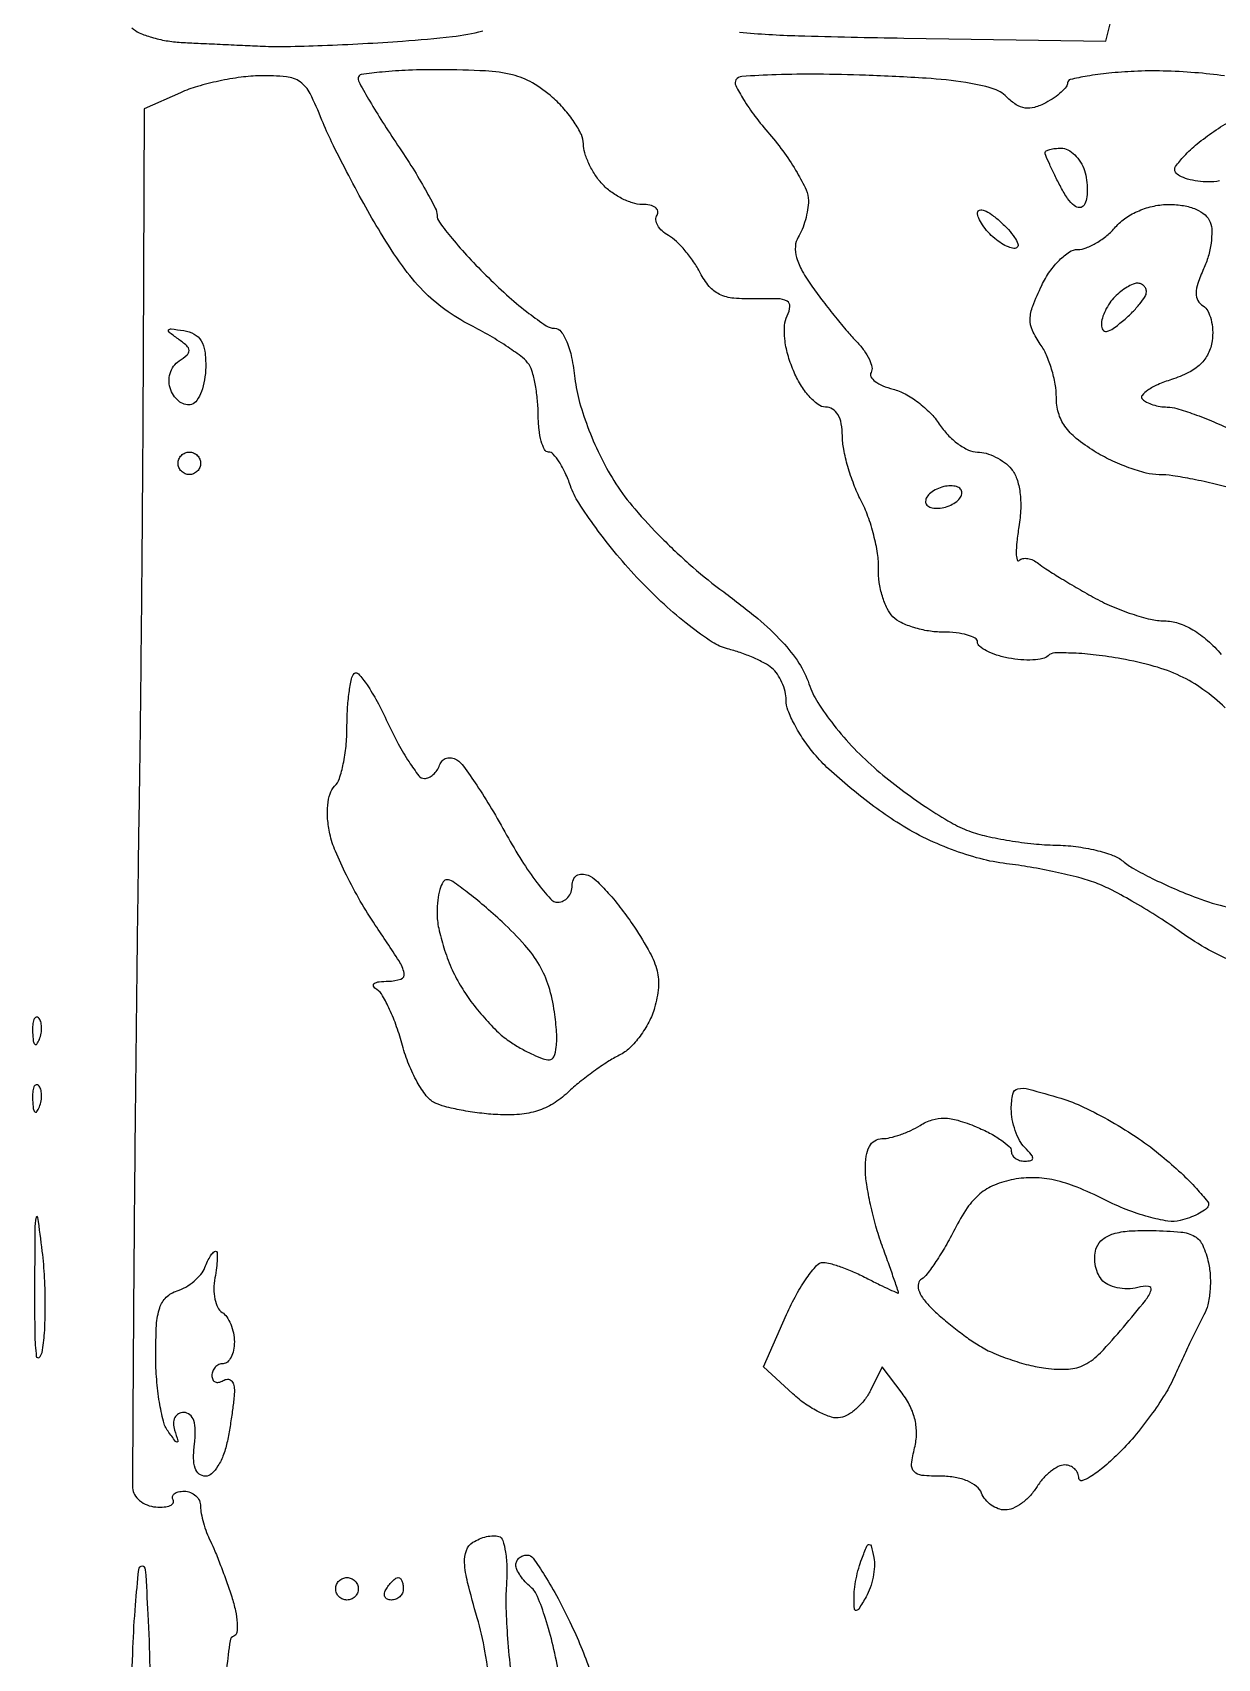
# Model space of a CAD drawing. Extents: x 0 to 102, y 0 to 135.
# Drawn here: x 0.01 to 8.91, y 61.83 to 74.05 of the extents above; entities that cross this region are included whole.
import ezdxf

# ---------------------------------------------------------------- set-up
doc = ezdxf.new("R2010")
doc.units = 0
doc.header["$MEASUREMENT"] = 0

msp = doc.modelspace()

# ---------------------------------------------------------------- linework, layer by layer
for points in [[(5.31856, 74.050641, 0.015812), (5.760406, 74.024122, 0.003138), (6.552378, 74.006657), (8.071057, 73.9827), (8.123559, 74.1942, -0.048282)], [(0.753536, 74.083624, 0.093765), (0.808566, 74.046104, 0.030884), (0.900967, 74.012408, 0.029512), (1.010414, 73.986905, 0.02946), (1.122167, 73.974447, 0.000901), (1.251135, 73.967952, 0.000446), (1.414896, 73.960148, 0.000442), (1.584775, 73.952354, 0.000647), (1.7343, 73.94582, 0.015194), (1.911437, 73.943697, 0.004471), (2.183091, 73.951126, 0.004485), (2.488645, 73.964963, 0.004808), (2.7869, 73.984029, 0.009217), (3.16109, 74.018509, 0.036259), (3.388685, 74.060585, 0.060576)], [(9.044156, 67.058618, -0.036073), (8.8427, 67.153174, -0.027128), (8.635913, 67.284319, 0.012742), (8.468979, 67.39705, 0.01091), (8.287749, 67.50733, 0.011048), (8.118633, 67.600321, 0.030617), (7.9947, 67.655582, 0.025847), (7.868428, 67.695548, 0.010548), (7.693219, 67.737267, 0.010404), (7.502691, 67.774276, 0.01308), (7.324781, 67.800235, -0.035261), (7.125872, 67.838329, -0.025445), (6.91072, 67.90739, -0.024776), (6.696498, 68.000756, -0.027497), (6.500147, 68.112018, -0.01705), (6.32823, 68.230801, -0.013267), (6.149442, 68.371067, -0.013471), (5.989649, 68.510854, -0.031419), (5.879916, 68.625771, -0.026849), (5.798887, 68.73329, -0.027355), (5.730392, 68.848224, -0.028416), (5.682293, 68.954239, -0.09254), (5.6682, 69.029732, 0.060135), (5.660378, 69.094533, 0.043941), (5.636997, 69.163226, 0.044602), (5.602655, 69.225342, 0.071091), (5.561977, 69.27024, 0.051123), (5.505543, 69.308071, 0.019468), (5.42014, 69.349271, 0.01904), (5.323169, 69.387158, 0.022127), (5.228295, 69.415486, -0.084595), (5.11321, 69.466149, -0.019611), (4.940784, 69.589949, -0.019695), (4.750985, 69.750236, -0.018148), (4.568944, 69.929236, -0.015683), (4.397102, 70.122744, -0.015718), (4.237864, 70.326499, -0.01574), (4.110376, 70.512664, -0.058454), (4.04835, 70.640349, 0.025037), (4.008806, 70.737799, 0.034966), (3.963284, 70.820055, 0.037635), (3.918392, 70.879035, 0.214441), (3.883324, 70.8948, -0.280787), (3.853777, 70.912813, -0.050217), (3.82904, 70.975567, -0.041397), (3.811736, 71.064393, -0.026241), (3.805705, 71.16975, 0.021912), (3.800211, 71.282862, 0.021736), (3.784838, 71.395366, 0.022205), (3.762783, 71.492315, 0.074515), (3.736487, 71.551703, 0.087653), (3.688344, 71.604381, 0.015551), (3.579483, 71.682822, 0.016403), (3.444471, 71.767559, 0.014127), (3.297385, 71.847803, -0.038964), (3.105214, 71.965378, -0.043347), (2.940876, 72.107661, -0.037555), (2.78594, 72.293302, -0.01979), (2.621062, 72.5445, -0.008492), (2.494346, 72.763635, -0.006915), (2.365927, 73.002398, -0.006995), (2.253762, 73.22561, -0.01808), (2.181015, 73.3905, 0.021248), (2.091662, 73.589604, 0.121486), (2.017062, 73.677081, 0.133405), (1.913766, 73.715685, 0.027643), (1.718179, 73.722952, 0.028802), (1.572734, 73.711918, 0.018657), (1.406393, 73.683258, 0.018764), (1.245462, 73.642944, 0.033448), (1.117275, 73.596174), (0.844301, 73.475344), (0.837226, 71.614022, -0.000777), (0.832831, 70.793364, -0.000537), (0.825414, 69.864567, -0.000542), (0.816358, 68.971769, -0.001111), (0.806949, 68.2722, 0.00069), (0.79703, 67.578216, 0.00035), (0.786362, 66.704721, 0.000347), (0.776608, 65.803185, 0.000519), (0.769447, 65.0151, 0.000219), (0.764194, 64.324861, 0.000328), (0.760266, 63.722175, 0.000131), (0.757371, 63.204976, 0.007343), (0.758274, 63.108453, 0.125703), (0.772508, 63.057835, 0.090076), (0.810721, 63.012823, 0.080601), (0.866838, 62.980215, 0.072715), (0.932428, 62.965523, 0.034836), (0.995271, 62.965175, 0.079678), (1.041348, 62.97563, 0.165454), (1.063295, 62.994497, 0.278469), (1.06305, 63.01802, -0.180241), (1.058113, 63.042767, -0.187793), (1.070696, 63.064195, -0.114771), (1.1015, 63.078696, -0.052914), (1.145821, 63.0834, -0.091362), (1.192846, 63.074735, -0.095806), (1.232816, 63.049928, -0.099527), (1.259563, 63.012927, -0.107285), (1.269, 62.969452, 0.047302), (1.274126, 62.915393, 0.021185), (1.29052, 62.845824, 0.020749), (1.314209, 62.773195, 0.026463), (1.34226, 62.708602, -0.017647), (1.376359, 62.633722, -0.006406), (1.41957, 62.525286, -0.006343), (1.463872, 62.405308, -0.00752), (1.502569, 62.290836, -0.024882), (1.530802, 62.185215, -0.039055), (1.543292, 62.092126, -0.04587), (1.540731, 62.021774, -0.282068), (1.51896, 61.994736, 0.279322), (1.49021, 61.9594, 0.007351), (1.464221, 61.750092, 0.013382)], [(8.9676, 68.972903, 0.034293), (8.800291, 69.111135, 0.045494), (8.63011, 69.211083, 0.041991), (8.434116, 69.284001, 0.02383), (8.187177, 69.340413, 0.013974), (7.996875, 69.368979, 0.019677), (7.825861, 69.382981, 0.016291), (7.686712, 69.384341, 0.188412), (7.637277, 69.363715, -0.141572), (7.596726, 69.34227, -0.036536), (7.522622, 69.332421, -0.034196), (7.432923, 69.333253, -0.029043), (7.33905, 69.34607, -0.029122), (7.249948, 69.369012, -0.041851), (7.174741, 69.400268, -0.048806), (7.121749, 69.434614, -0.2284), (7.1064, 69.466462, 0.276736), (7.089126, 69.495283, 0.052752), (7.030071, 69.519246, 0.04284), (6.946121, 69.535778, 0.02721), (6.846557, 69.5412, -0.039409), (6.738599, 69.549722, -0.035266), (6.629108, 69.575135, -0.037024), (6.533862, 69.61236, -0.084906), (6.471192, 69.656722, -0.084358), (6.427354, 69.718508, -0.03921), (6.391655, 69.810444, -0.037386), (6.368505, 69.915312, -0.042765), (6.362651, 70.017806, 0.046104), (6.355416, 70.131202, 0.0239), (6.326688, 70.270315, 0.023546), (6.283226, 70.411551, 0.032922), (6.230417, 70.532582, -0.027863), (6.17711, 70.651458, -0.021567), (6.132095, 70.786078, -0.022015), (6.100974, 70.915742, -0.047919), (6.0912, 71.017499, 0.045467), (6.082953, 71.108004, 0.087523), (6.057631, 71.176031, 0.119264), (6.017132, 71.217934, 0.142206), (5.964543, 71.2332, -0.162928), (5.907872, 71.25217, -0.050802), (5.841211, 71.313967, -0.044684), (5.776023, 71.402922, -0.036499), (5.722551, 71.50815, -0.031927), (5.680921, 71.628376, -0.039621), (5.658534, 71.744583, -0.044777), (5.656345, 71.845806, -0.101229), (5.676672, 71.919354, 0.093955), (5.696831, 71.988404, 0.304156), (5.675305, 72.02839, 0.116483), (5.604182, 72.046893, 0.013203), (5.436699, 72.046254, -0.029537), (5.274799, 72.050924, -0.088585), (5.168401, 72.079753, -0.108064), (5.090691, 72.139641, -0.057229), (5.023251, 72.241559, 0.032438), (4.973523, 72.325449, 0.026552), (4.910161, 72.408275, 0.027331), (4.843451, 72.478354, 0.061369), (4.784336, 72.521708, -0.058666), (4.736386, 72.556479, -0.080228), (4.703481, 72.598348, -0.101088), (4.690238, 72.640491, -0.16563), (4.698513, 72.6766, 0.198755), (4.703396, 72.706627, 0.182724), (4.685853, 72.732676, 0.10593), (4.644775, 72.750315, 0.048666), (4.586505, 72.756, -0.077241), (4.514653, 72.767166, -0.041599), (4.431613, 72.801446, -0.040189), (4.350872, 72.851505, -0.050019), (4.285412, 72.910711, -0.040859), (4.231825, 72.980635, -0.033954), (4.186529, 73.062701, -0.035239), (4.155346, 73.14406, -0.074025), (4.1454, 73.210869, 0.111237), (4.129661, 73.280741, 0.035826), (4.077059, 73.373742, 0.033702), (4.001783, 73.471996, 0.031993), (3.91275, 73.561084, 0.048856), (3.762771, 73.669089, 0.071626), (3.612228, 73.729823, 0.04786), (3.409802, 73.759344, 0.011202), (3.06675, 73.768527, 0.009879), (2.831584, 73.764905, 0.01636), (2.633572, 73.751445, 0.010265), (2.475606, 73.732218, 0.373309), (2.4534, 73.706621, 0.12792), (2.464282, 73.664782, 0.005509), (2.540379, 73.531855, 0.009101), (2.636055, 73.375506, 0.006331), (2.7495, 73.202358, -0.008636), (2.862917, 73.027499, -0.011782), (2.958621, 72.865858, -0.008717), (3.032368, 72.728778, -0.119601), (3.0456, 72.674253, 0.162164), (3.062894, 72.622333, 0.011384), (3.158892, 72.500117, 0.015176), (3.283533, 72.357703, 0.010809), (3.431276, 72.205616, 0.013327), (3.587084, 72.059994, 0.017884), (3.736243, 71.937088, 0.015134), (3.864866, 71.844646, 0.149322), (3.927873, 71.8254, -0.235331), (3.976832, 71.801006, -0.065169), (4.020467, 71.724109, -0.046159), (4.056478, 71.605059, -0.022314), (4.08137, 71.447673, 0.041054), (4.116639, 71.268448, 0.023692), (4.186617, 71.059899, 0.02294), (4.280592, 70.847746, 0.026921), (4.389247, 70.656511, 0.035619), (4.530756, 70.467133, 0.017607), (4.735109, 70.246957, 0.017177), (4.96792, 70.028723, 0.021364), (5.199334, 69.843107, -0.01537), (5.45519, 69.642878, -0.032042), (5.638795, 69.468779, -0.041302), (5.764454, 69.308642, -0.066099), (5.840063, 69.152432, 0.061624), (5.906027, 69.012991, 0.02565), (6.026582, 68.842778, 0.02421), (6.180225, 68.66616, 0.023849), (6.350961, 68.504289, 0.016657), (6.530079, 68.360108, 0.01489), (6.725096, 68.22245, 0.015115), (6.90771, 68.109315, 0.044158), (7.041908, 68.046764, 0.031103), (7.174281, 68.007878, 0.015276), (7.346701, 67.974184, 0.015093), (7.52856, 67.949991, 0.021219), (7.691939, 67.940236, -0.027153), (7.84493, 67.929279, -0.027414), (7.995337, 67.901815, -0.028492), (8.12307, 67.863365, -0.09097), (8.199539, 67.818478, 0.051271), (8.277707, 67.763869, 0.012283), (8.418123, 67.690272, 0.012492), (8.584363, 67.613382, 0.012078), (8.7561, 67.543973, 0.030527), (8.986991, 67.47283, 0.024703)], [(8.963185, 73.722192, 0.014168), (8.739946, 73.746502, 0.013961), (8.501798, 73.758948, 0.018456), (8.284604, 73.756209, 0.01152), (8.092378, 73.742237, 0.018837), (7.930487, 73.720534, 0.013346), (7.803496, 73.695105, 0.349938), (7.7832, 73.669656, -0.171982), (7.772764, 73.640212, -0.037416), (7.735223, 73.600402, -0.034864), (7.682403, 73.558535, -0.027292), (7.619875, 73.520544, -0.051229), (7.534612, 73.485593, -0.108395), (7.46373, 73.480572, -0.108743), (7.397402, 73.50568, -0.05177), (7.326185, 73.563501, 0.125614), (7.217382, 73.628054, 0.033281), (7.018618, 73.672297, 0.022553), (6.720469, 73.704438, 0.006764), (6.2642, 73.726703, 0.006816), (5.904147, 73.734482, 0.010651), (5.594163, 73.730348, 0.005066), (5.334763, 73.718729, 0.245333), (5.291456, 73.693001, 0.26223), (5.289708, 73.650049, 0.020044), (5.348638, 73.545271, 0.023431), (5.434367, 73.419763, 0.015457), (5.543866, 73.283532, -0.020696), (5.656136, 73.140816, -0.023778), (5.750794, 72.995586, -0.023817), (5.81844, 72.866426, -0.111242), (5.836105, 72.784852, -0.039644), (5.830103, 72.716489, -0.026452), (5.812965, 72.639743, -0.026661), (5.788252, 72.566617, -0.046315), (5.759152, 72.509581, 0.130651), (5.737571, 72.440915, 0.080883), (5.74748, 72.35642, 0.058402), (5.789774, 72.254922, 0.027394), (5.866197, 72.134704, 0.008474), (5.947202, 72.025448, 0.006418), (6.039627, 71.908251, 0.006493), (6.129258, 71.800443, 0.014982), (6.200036, 71.722388, -0.035631), (6.254602, 71.656978, -0.047552), (6.293615, 71.590241, -0.0563), (6.313114, 71.531693, -0.192989), (6.30637, 71.492939, 0.274084), (6.305782, 71.461203, 0.101724), (6.336372, 71.426272, 0.064754), (6.394203, 71.3932, 0.036078), (6.471414, 71.367781, -0.063734), (6.561801, 71.332391, -0.036762), (6.660067, 71.268851, -0.036127), (6.750848, 71.189278, -0.049749), (6.81896, 71.104957, 0.045093), (6.882679, 71.024556, 0.044567), (6.960012, 70.956534, 0.048248), (7.038747, 70.909771, 0.110323), (7.105771, 70.8948, -0.071544), (7.170614, 70.885474, -0.044601), (7.242193, 70.857313, -0.04389), (7.309277, 70.816026, -0.059733), (7.360794, 70.767184, -0.092554), (7.401619, 70.69388, -0.048653), (7.425104, 70.591894, -0.041952), (7.43065, 70.469397, -0.030576), (7.417071, 70.333702, 0.013029), (7.401616, 70.219761, 0.029576), (7.397305, 70.132973, 0.059592), (7.403602, 70.084261, 0.582095), (7.419484, 70.079884, -0.150689), (7.446358, 70.09409, -0.086144), (7.483381, 70.094655, -0.072289), (7.524713, 70.081829, -0.058993), (7.563916, 70.057081, 0.027413), (7.618654, 70.017495, 0.005178), (7.72311, 69.951867, 0.005519), (7.846905, 69.877735, 0.005036), (7.976123, 69.804015, 0.024896), (8.114304, 69.735796, 0.021708), (8.264975, 69.678151, 0.022285), (8.405922, 69.638012, 0.058283), (8.510335, 69.6258, -0.080677), (8.614272, 69.60892, -0.053374), (8.724504, 69.558544, -0.047327), (8.834645, 69.478257, -0.036722), (8.938282, 69.372, 0.03482)], [(8.923893, 72.933033, -0.047424), (8.841489, 72.9252, -0.033769), (8.76069, 72.930663, -0.038839), (8.685156, 72.946973, -0.04248), (8.624722, 72.970776, -0.140183), (8.593376, 72.999322, -0.302683), (8.594822, 73.04153, -0.033613), (8.659322, 73.119792, -0.031966), (8.757265, 73.211107, -0.02012), (8.882203, 73.305348, -0.025931), (9.019849, 73.390529, -0.03195)], [(9.0522, 70.61018, 0.012525), (8.891665, 70.653731, 0.011418), (8.724136, 70.690671, 0.011511), (8.572924, 70.71681, 0.035917), (8.469986, 70.724684, -0.061759), (8.372831, 70.737179, -0.024437), (8.243966, 70.77706, -0.023737), (8.107417, 70.834224, -0.027418), (7.983536, 70.9017, -0.031665), (7.848797, 70.997258, -0.069247), (7.762503, 71.089457, -0.084358), (7.714908, 71.189066, -0.069468), (7.6986, 71.305876, 0.043778), (7.689839, 71.405749, 0.029311), (7.663274, 71.51739, 0.029537), (7.624437, 71.623366, 0.050214), (7.57834, 71.705648, -0.046084), (7.519227, 71.809151, -0.113159), (7.501801, 71.894483, -0.086917), (7.521399, 71.992516, -0.020081), (7.588907, 72.147472, -0.038863), (7.649291, 72.250838, -0.045027), (7.722379, 72.33825, -0.050586), (7.796704, 72.398764, -0.146599), (7.859565, 72.4176, 0.092968), (7.923508, 72.429593, 0.041377), (8.000878, 72.467302, 0.03907), (8.078506, 72.522059, 0.042596), (8.14427, 72.5868, -0.066964), (8.220579, 72.654949, -0.049288), (8.320348, 72.709032, -0.047682), (8.432692, 72.744148, -0.051963), (8.546427, 72.756, -0.041627), (8.65487, 72.746956, -0.059878), (8.747203, 72.719801, -0.07264), (8.815944, 72.677592, -0.127864), (8.854477, 72.623705, -0.089986), (8.866993, 72.557527, -0.036662), (8.860941, 72.465768, -0.034772), (8.839733, 72.365615, -0.037353), (8.805193, 72.271823, 0.023677), (8.761638, 72.162834, 0.080048), (8.748476, 72.087554, 0.132354), (8.762261, 72.033535, 0.126719), (8.801473, 71.992701, -0.133887), (8.836351, 71.955339, -0.057864), (8.861119, 71.891336, -0.05149), (8.873035, 71.812892, -0.047116), (8.869252, 71.731233, -0.07903), (8.839505, 71.63445, -0.088509), (8.781921, 71.555882, -0.074075), (8.691628, 71.492253, -0.038361), (8.563651, 71.439749, 0.024018), (8.4615, 71.401223, 0.046716), (8.385169, 71.35932, 0.075601), (8.343474, 71.320763, 0.381823), (8.345101, 71.291699, 0.083432), (8.376633, 71.26924, 0.037288), (8.42413, 71.250384, 0.035572), (8.478542, 71.237515, 0.040304), (8.53199, 71.2332, -0.073546), (8.603879, 71.222568, -0.013149), (8.733016, 71.17978, -0.013953), (8.882805, 71.120965, -0.012196), (9.036044, 71.051344, 0.031682)], [(3.453222, 61.558269, 0.01375), (3.40559, 61.88101, 0.027227), (3.34699, 62.133024, -0.008967), (3.275024, 62.398231, -0.047506), (3.252248, 62.546816, -0.10149), (3.265702, 62.638863, -0.166207), (3.314565, 62.699683, -0.044608), (3.363413, 62.72483, -0.040098), (3.417707, 62.741989, -0.042364), (3.469172, 62.749309, -0.091068), (3.508783, 62.74433, -0.245811), (3.539314, 62.713595, -0.036143), (3.559775, 62.625312, -0.033895), (3.570014, 62.508897, -0.023014), (3.566546, 62.375839, 0.026124), (3.563198, 62.207115, 0.010356), (3.575508, 61.975535, 0.010216), (3.599138, 61.725556, 0.012623)], [(3.963583, 61.69559, 0.015143), (3.917219, 61.921523, 0.019084), (3.860102, 62.127217, 0.017473), (3.80062, 62.293279, 0.125445), (3.750965, 62.361599, -0.035227), (3.707661, 62.403018, -0.036234), (3.671042, 62.449737, -0.038767), (3.645582, 62.494739, -0.109777), (3.6378, 62.529759, -0.113339), (3.644303, 62.558079, -0.100263), (3.662683, 62.582192, -0.094035), (3.690162, 62.598371, -0.086368), (3.722507, 62.604, -0.242888), (3.766728, 62.581171, -0.013615), (3.85553, 62.44868, -0.018459), (3.954773, 62.277865, -0.012254), (4.056401, 62.07525, -0.028465), (4.205197, 61.706458, -0.051755)], [(0.889215, 61.761173, 0.008582), (0.875559, 62.158155, 0.002932), (0.856265, 62.493831, 0.395799), (0.829025, 62.5194, 0.385513), (0.801481, 62.494456, 0.004429), (0.77735, 62.227398, 0.010587), (0.758046, 61.906499, 0.006377), (0.748073, 61.52535, 0.002379)]]:
    msp.add_lwpolyline(points, format="xyb")
for points in [[(7.735199, 73.179, -0.122487), (7.785525, 73.166484, -0.070054), (7.8365, 73.12952, -0.063169), (7.88038, 73.074962, -0.061037), (7.90986, 73.010557, -0.041389), (7.926131, 72.939334, -0.038548), (7.930977, 72.86467, -0.040897), (7.924649, 72.797544, -0.094739), (7.906674, 72.750457, -0.262257), (7.874588, 72.73275, -0.164516), (7.833026, 72.74721, -0.078127), (7.783644, 72.799801, -0.029864), (7.732013, 72.88627, -0.005448), (7.686802, 72.975788, -0.007711), (7.648666, 73.056506, -0.004766), (7.61844, 73.124849, -0.102073), (7.614, 73.14637, -0.285974), (7.621852, 73.158976, -0.04845), (7.649602, 73.169415, -0.040334), (7.688755, 73.176635, -0.025441)], [(7.276119, 72.628631, -0.023774), (7.338219, 72.566815, -0.038623), (7.384005, 72.508178, -0.046095), (7.410028, 72.459811, -0.305748), (7.405063, 72.434263, -0.234441), (7.380469, 72.425981, -0.059164), (7.338389, 72.436902, -0.047778), (7.287705, 72.462494, -0.032422), (7.235344, 72.500503, -0.036315), (7.186003, 72.547902, -0.0368), (7.144277, 72.601742, -0.03937), (7.115316, 72.65388, -0.107497), (7.1064, 72.694871, -0.349393), (7.121608, 72.713977, -0.150719), (7.156255, 72.711446, -0.064121), (7.210884, 72.681589, -0.026836)], [(8.30772, 72.1638, 0.102712), (8.274811, 72.156968, 0.032763), (8.230099, 72.133978, 0.031128), (8.182361, 72.101132, 0.030136), (8.13852, 72.06228, 0.046774), (8.099666, 72.015387, 0.037364), (8.066821, 71.958518, 0.038614), (8.044294, 71.900757, 0.073802), (8.037, 71.851608, 0.150219), (8.048765, 71.813332, 0.304534), (8.076707, 71.802069, 0.106066), (8.126525, 71.824281, 0.019339), (8.2062, 71.88733, 0.020708), (8.270981, 71.94762, 0.025811), (8.325697, 72.008975, 0.02556), (8.365297, 72.063797, 0.144605), (8.3754, 72.098002, 0.101957), (8.370226, 72.12311, 0.098585), (8.355519, 72.144472, 0.097231), (8.333552, 72.158784, 0.096194)], [(1.1421, 71.807489, -0.083943), (1.221426, 71.780692, -0.134378), (1.272895, 71.731732, -0.103282), (1.30048, 71.653097, -0.036862), (1.307394, 71.533739, -0.038379), (1.298397, 71.436808, -0.047764), (1.274732, 71.349509, -0.055298), (1.241075, 71.283361, -0.168544), (1.201688, 71.253063, -0.138259), (1.15866, 71.25104, -0.09495), (1.113733, 71.270949, -0.081677), (1.073738, 71.309688, -0.068089), (1.045217, 71.361603, -0.08013), (1.032303, 71.423252, -0.082425), (1.039641, 71.485202, -0.085237), (1.066159, 71.539757, -0.094283), (1.108622, 71.580138, 0.036814), (1.167717, 71.624677, 0.230111), (1.182014, 71.658587, 0.200934), (1.164957, 71.693903, 0.027975), (1.0998, 71.745348, -0.010478), (1.031774, 71.795297, -0.397715), (1.029011, 71.812484, -0.282345), (1.048007, 71.821031, -0.007671)], [(1.1844, 70.8948, -0.099038), (1.216687, 70.888341, -0.097945), (1.244149, 70.869949, -0.097945), (1.262541, 70.842487, -0.099038), (1.269, 70.8102, -0.099038), (1.262541, 70.777913, -0.097945), (1.244149, 70.750451, -0.097945), (1.216687, 70.732059, -0.099038), (1.1844, 70.7256, -0.099038), (1.152113, 70.732059, -0.097945), (1.124651, 70.750451, -0.097945), (1.106259, 70.777913, -0.099038), (1.0998, 70.8102, -0.099038), (1.106259, 70.842487, -0.097945), (1.124651, 70.869949, -0.097945), (1.152113, 70.888341, -0.099038)], [(6.904886, 70.641, 0.059645), (6.852466, 70.634725, 0.050746), (6.799904, 70.616149, 0.053126), (6.755011, 70.588794, 0.091204), (6.7257, 70.5564, 0.131946), (6.716067, 70.52426, 0.190139), (6.72605, 70.496651, 0.14379), (6.755595, 70.478029, 0.069308), (6.800314, 70.4718, 0.059645), (6.852734, 70.478075, 0.050746), (6.905296, 70.496651, 0.053126), (6.950189, 70.524006, 0.091204), (6.9795, 70.5564, 0.131946), (6.989133, 70.58854, 0.190139), (6.97915, 70.616149, 0.14379), (6.949605, 70.634771, 0.069308)], [(2.67342, 68.862712, 0.014872), (2.754122, 68.70129, 0.021919), (2.835201, 68.56516, 0.018324), (2.908583, 68.461858, 0.233221), (2.950058, 68.4414, 0.109228), (2.983673, 68.448832, 0.070125), (3.017327, 68.470651, 0.065305), (3.045916, 68.502911, 0.068348), (3.064693, 68.540979, -0.111099), (3.084813, 68.574314, -0.127189), (3.116406, 68.593834, -0.120635), (3.154864, 68.596156, -0.093717), (3.194126, 68.581077, -0.099073), (3.245416, 68.533193, -0.009322), (3.343713, 68.390608, -0.011656), (3.454775, 68.214098, -0.008914), (3.568211, 68.016199, 0.015223), (3.682462, 67.822581, 0.021935), (3.795979, 67.659261, 0.018689), (3.897471, 67.53595, 0.214393), (3.953428, 67.5108, 0.114963), (3.994385, 67.520343, 0.100404), (4.029259, 67.547297, 0.093538), (4.052665, 67.587599, 0.085108), (4.0608, 67.635045, -0.095066), (4.069605, 67.680937, -0.154537), (4.094524, 67.711391, -0.149819), (4.133079, 67.722517, -0.087707), (4.18066, 67.713295, -0.100829), (4.240735, 67.67501, -0.01862), (4.332122, 67.579854, -0.019308), (4.432093, 67.458564, -0.016534), (4.527961, 67.323614, -0.019308), (4.644744, 67.131412, -0.065403), (4.698637, 66.995203, -0.084273), (4.70849, 66.869125, -0.047321), (4.680192, 66.717687, -0.050209), (4.637355, 66.610321, -0.039962), (4.571069, 66.504557, -0.041291), (4.492834, 66.415763, -0.076023), (4.41432, 66.360391, 0.027309), (4.327257, 66.310877, 0.013447), (4.221997, 66.239082, 0.0133), (4.116422, 66.158476, 0.018879), (4.027344, 66.080908, -0.049475), (3.917287, 65.996315, -0.062365), (3.800698, 65.942579, -0.057018), (3.666242, 65.916247, -0.033255), (3.501765, 65.914108, -0.017144), (3.365056, 65.926137, -0.0161), (3.226576, 65.947669, -0.016309), (3.105097, 65.974714, -0.05205), (3.027323, 66.003606, -0.116096), (2.964936, 66.055186, -0.034317), (2.896525, 66.15956, -0.032421), (2.833443, 66.291239, -0.029866), (2.785918, 66.433589, 0.019187), (2.741961, 66.575248, 0.022928), (2.689464, 66.704763, 0.022497), (2.636125, 66.808244, 0.120578), (2.592695, 66.853855, -0.119426), (2.56891, 66.87872, -0.384871), (2.573271, 66.899246, -0.130344), (2.609583, 66.913224, -0.025307), (2.680329, 66.917305, 0.082006), (2.7746, 66.933551, 0.383798), (2.798966, 66.977777, 0.086522), (2.760016, 67.0694, 0.004438), (2.581786, 67.339392, -0.017164), (2.46912, 67.519892, -0.015404), (2.364739, 67.714235, -0.015645), (2.281917, 67.894448, -0.045857), (2.240548, 68.024554, -0.033447), (2.223492, 68.137918, -0.045107), (2.224289, 68.241591, -0.05274), (2.241783, 68.326483, -0.119766), (2.275642, 68.382082, 0.116727), (2.311664, 68.440442, 0.02832), (2.341435, 68.550593, 0.027515), (2.361949, 68.684222, 0.024332), (2.3688, 68.82492, -0.014486), (2.372797, 68.962833, -0.019136), (2.384872, 69.087953, -0.016805), (2.402106, 69.18952, -0.146972), (2.423512, 69.229312, -0.437361), (2.455377, 69.228062, -0.027179), (2.51949, 69.144191, -0.026384), (2.594632, 69.020407, -0.01474)], [(3.11932, 67.68, 0.272564), (3.090913, 67.663272, 0.054683), (3.067255, 67.606867, 0.043979), (3.050951, 67.526428, 0.028026), (3.0456, 67.431036, 0.052466), (3.057842, 67.314692, 0.024894), (3.096555, 67.168842, 0.024352), (3.152647, 67.018878, 0.031617), (3.219064, 66.888072, 0.026889), (3.300435, 66.7657, 0.020677), (3.401574, 66.64112, 0.021085), (3.506151, 66.532283, 0.045822), (3.596788, 66.460236, 0.018026), (3.681486, 66.409005, 0.019817), (3.767065, 66.365714, 0.019663), (3.842625, 66.334711, 0.087736), (3.889623, 66.3264, 0.306941), (3.923699, 66.349494, 0.068631), (3.941471, 66.421339, 0.04349), (3.943556, 66.533841, 0.017801), (3.92768, 66.68595, 0.039717), (3.885078, 66.877369, 0.056873), (3.815512, 67.036555, 0.0504), (3.705019, 67.18927, 0.023994), (3.5351, 67.36275, 0.009987), (3.398698, 67.484281, 0.014015), (3.271864, 67.586808, 0.010242), (3.163411, 67.666099, 0.153903)], [(0.051113, 66.641887, 0.296942), (0.032597, 66.645797, 0.208169), (0.016976, 66.630354, 0.077125), (0.007609, 66.589747, 0.028489), (0.006679, 66.53085, 0.018894), (0.011674, 66.467711, 0.168741), (0.02363, 66.443028, 0.470617), (0.039048, 66.444487, 0.054073), (0.057791, 66.479737, 0.051402), (0.070992, 66.526003, 0.05415), (0.074158, 66.573172, 0.060344), (0.067461, 66.614229, 0.126455)], [(0.051113, 66.134287, 0.296942), (0.032597, 66.138197, 0.208169), (0.016976, 66.122754, 0.077125), (0.007609, 66.082147, 0.028489), (0.006679, 66.02325, 0.018894), (0.011674, 65.960111, 0.168741), (0.02363, 65.935428, 0.470617), (0.039048, 65.936887, 0.054073), (0.057791, 65.972138, 0.051402), (0.070992, 66.018403, 0.05415), (0.074158, 66.065572, 0.060344), (0.067461, 66.106629, 0.126455)], [(7.733294, 66.036822, -0.038139), (7.903696, 65.971009, -0.018765), (8.109679, 65.863159, -0.0185), (8.316281, 65.734531, -0.025603), (8.490685, 65.603304, -0.013037), (8.635323, 65.475852, -0.020824), (8.751235, 65.35886, -0.016047), (8.835718, 65.259978, -0.317164), (8.83801, 65.222247, -0.110006), (8.812652, 65.196237, -0.028391), (8.761555, 65.166832, -0.027489), (8.697974, 65.139162, -0.024936), (8.629657, 65.117607, -0.104856), (8.53742, 65.113284, -0.027036), (8.391083, 65.145421, -0.026211), (8.223883, 65.201321, -0.023582), (8.057288, 65.27616, 0.021165), (7.853973, 65.368679, 0.041367), (7.684128, 65.421597, 0.0497), (7.530503, 65.440125, 0.051323), (7.37794, 65.42761, 0.051268), (7.234485, 65.385293, 0.078311), (7.123789, 65.318094, 0.068607), (7.02947, 65.213102, 0.030798), (6.934999, 65.053085, -0.0131), (6.865759, 64.925721, -0.015716), (6.79381, 64.809823, -0.014491), (6.727874, 64.716675, -0.093335), (6.685469, 64.677979, 0.201861), (6.662208, 64.645317, 0.129515), (6.66396, 64.598138, 0.080748), (6.692991, 64.538927, 0.03765), (6.74771, 64.472932, 0.021266), (6.81945, 64.404646, 0.010857), (6.914871, 64.324843, 0.010768), (7.016948, 64.246719, 0.015882), (7.110077, 64.183012, 0.038462), (7.213585, 64.127628, 0.02079), (7.34825, 64.074954, 0.020593), (7.490642, 64.032448, 0.030404), (7.618713, 64.008065, 0.044635), (7.790423, 64.001515, 0.109181), (7.911699, 64.034895, 0.080062), (8.029429, 64.123628, 0.016689), (8.20282, 64.31669, 0.005213), (8.367998, 64.517653, 0.082886), (8.411121, 64.594359, 0.503364), (8.391867, 64.623372, 0.077151), (8.310645, 64.615077, -0.061052), (8.234021, 64.604761, -0.056987), (8.155298, 64.612817, -0.061064), (8.086275, 64.637063, -0.104954), (8.038651, 64.674711, -0.078782), (8.008358, 64.725768, -0.056053), (7.990822, 64.790066, -0.055695), (7.987936, 64.857162, -0.07467), (8.001047, 64.916533, -0.139343), (8.046787, 64.977544, -0.089496), (8.1261, 65.018039, -0.057687), (8.24665, 65.039764, -0.020784), (8.421122, 65.043514, -0.017295), (8.634979, 65.031814, -0.109357), (8.738295, 64.99905, -0.159495), (8.798693, 64.931497, -0.049291), (8.841475, 64.800072, -0.041975), (8.855017, 64.698309, -0.03367), (8.852927, 64.587786, -0.034767), (8.836825, 64.485231, -0.069911), (8.807658, 64.408864, 0.010791), (8.765689, 64.328807, 0.003609), (8.707719, 64.210032, 0.003589), (8.645417, 64.077577, 0.004091), (8.587732, 63.949879, -0.035156), (8.515423, 63.813131, -0.017952), (8.406887, 63.651933, -0.017746), (8.282583, 63.493076, -0.025395), (8.160633, 63.362234, -0.016789), (8.048141, 63.260299, -0.036264), (7.95382, 63.191508, -0.066843), (7.89032, 63.162835, -0.502148), (7.8678, 63.179604, 0.104432), (7.859646, 63.218217, 0.099058), (7.836501, 63.251074, 0.096587), (7.801922, 63.273094, 0.093894), (7.76125, 63.2808, 0.121331), (7.712893, 63.26889, 0.047568), (7.65496, 63.231097, 0.043473), (7.597342, 63.176336, 0.041443), (7.549033, 63.1116, -0.049647), (7.499063, 63.046875, -0.047311), (7.43656, 62.992103, -0.050944), (7.371535, 62.954593, -0.105748), (7.314528, 62.9424, -0.088923), (7.261635, 62.951882, -0.066554), (7.209231, 62.979677, -0.065599), (7.165241, 63.020789, -0.08062), (7.136994, 63.0693, 0.135761), (7.099722, 63.119751, 0.066994), (7.03044, 63.160424, 0.056425), (6.938744, 63.187223, 0.042928), (6.834377, 63.1962, -0.021622), (6.68802, 63.202532, -0.18499), (6.630071, 63.23069, -0.221285), (6.611507, 63.287261, -0.03187), (6.634124, 63.410025, 0.058108), (6.647868, 63.515302, 0.060258), (6.636706, 63.619583, 0.057867), (6.600263, 63.721757, 0.047042), (6.539244, 63.820784), (6.390697, 64.017718), (6.302273, 63.840358, -0.049738), (6.258326, 63.770553, -0.043578), (6.199647, 63.707361, -0.045928), (6.135882, 63.659535, -0.090617), (6.077076, 63.636658, -0.123778), (6.009381, 63.640457, -0.040083), (5.915599, 63.678184, -0.037133), (5.814044, 63.738623, -0.034099), (5.719433, 63.815012), (5.498564, 64.019706), (5.671941, 64.411653, -0.020337), (5.745769, 64.561745, -0.028738), (5.824289, 64.688313, -0.028292), (5.897594, 64.780972, -0.215771), (5.947109, 64.803079, -0.069487), (6.001128, 64.795253, -0.016716), (6.08734, 64.767061, -0.016845), (6.185013, 64.72769, -0.015993), (6.28155, 64.681196, 0.004905), (6.370696, 64.6358, 0.00859), (6.445485, 64.600223, 0.003481), (6.507873, 64.572372, 0.566766), (6.512926, 64.575967, 0.063535), (6.510392, 64.588114, 0.000455), (6.476215, 64.686766, 0.001735), (6.436561, 64.799626, 0.001109), (6.38974, 64.9305, -0.017927), (6.342787, 65.077108, -0.014387), (6.302548, 65.237836, -0.014629), (6.273954, 65.388721, -0.035533), (6.264113, 65.50155, -0.038408), (6.270284, 65.60289, -0.088533), (6.293794, 65.675236, -0.129457), (6.333813, 65.718341, -0.142203), (6.388448, 65.7342, 0.057354), (6.448747, 65.74114, 0.025831), (6.525395, 65.763248, 0.025163), (6.604822, 65.795229, 0.031297), (6.674837, 65.833086, -0.062179), (6.765739, 65.875222, -0.083739), (6.855356, 65.888103, -0.066467), (6.959167, 65.871663, -0.02573), (7.096689, 65.822822, -0.0225), (7.197614, 65.775593, -0.031401), (7.282794, 65.723899, -0.032264), (7.344545, 65.674699, -0.211454), (7.3602, 65.639336, 0.135486), (7.368025, 65.610989, 0.10036), (7.390021, 65.586836, 0.086793), (7.422924, 65.570581, 0.071554), (7.46172, 65.565, 0.051663), (7.507624, 65.569756, 0.354955), (7.52094, 65.58615, 0.180052), (7.510593, 65.613952, 0.018208), (7.46172, 65.66652, -0.074306), (7.42279, 65.71913, -0.038563), (7.390021, 65.794188, -0.037281), (7.367678, 65.878174, -0.046405), (7.3602, 65.958573, -0.050239), (7.37135, 66.06926, -0.299305), (7.410301, 66.108443, -0.118548), (7.49138, 66.10607, -0.00677)], [(0.07973, 64.8882, 0.004491), (0.046886, 65.142264, 0.846712), (0.033057, 65.142653, 0.046776), (0.023848, 65.051085, 0.000971), (0.02164, 64.5921, 0.004264), (0.023489, 64.265587, 0.026354), (0.034703, 64.098176, 0.584571), (0.054874, 64.089808, 0.179982), (0.077547, 64.1268, 0.03387), (0.096037, 64.272761, 0.013857), (0.10215, 64.472602, 0.013636), (0.096884, 64.688357, 0.016977)], [(1.381513, 64.8882, -0.393561), (1.392564, 64.877907, -0.024347), (1.393658, 64.828985, -0.025673), (1.388593, 64.763918, -0.014968), (1.376202, 64.686617, 0.04615), (1.368314, 64.605262, 0.052608), (1.376178, 64.527443, 0.06005), (1.397518, 64.464271, 0.143851), (1.430233, 64.427824, -0.104136), (1.465712, 64.394028, -0.051593), (1.495609, 64.339184, -0.048037), (1.515937, 64.273463, -0.05104), (1.5228, 64.206407, -0.049547), (1.516558, 64.14357, -0.069539), (1.497949, 64.090436, -0.089706), (1.470499, 64.054676, -0.186414), (1.4382, 64.0422, 0.105053), (1.40592, 64.035342, 0.099167), (1.378451, 64.015882, 0.09642), (1.36004, 63.986807, 0.093332), (1.3536, 63.952607, 0.108972), (1.360223, 63.922579, 0.182303), (1.378451, 63.904691, 0.161196), (1.405874, 63.902059, 0.082592), (1.4382, 63.9153, -0.124006), (1.470366, 63.925491, -0.1883), (1.497949, 63.91659, -0.149547), (1.516532, 63.888804, -0.07328), (1.5228, 63.846268, -0.026626), (1.519394, 63.782353, -0.007441), (1.507268, 63.682927, -0.007485), (1.490166, 63.57069, -0.007804), (1.469925, 63.460575, -0.038556), (1.44143, 63.359377, -0.051773), (1.399592, 63.27386, -0.062719), (1.351601, 63.214964, -0.192785), (1.304744, 63.1962, -0.175247), (1.258762, 63.212827, -0.137699), (1.228488, 63.256779, -0.082581), (1.216157, 63.330964, -0.031464), (1.222774, 63.4359, 0.031644), (1.22931, 63.540138, 0.081066), (1.217122, 63.614518, 0.134656), (1.187315, 63.658853, 0.179696), (1.142221, 63.6756, 0.129273), (1.102617, 63.665187, 0.146743), (1.075505, 63.636953, 0.121388), (1.065284, 63.59372, 0.0741), (1.073546, 63.54165, -0.004228), (1.098138, 63.461254, -0.457559), (1.092698, 63.452764, -0.276155), (1.080333, 63.457936, -0.003035), (1.024476, 63.5346, -0.094724), (0.989028, 63.610942, -0.020879), (0.959625, 63.753018, -0.021001), (0.939099, 63.922788, -0.018845), (0.931895, 64.099949, -0.014004), (0.937717, 64.332271, -0.065825), (0.962165, 64.463263, -0.122422), (1.011133, 64.541435, -0.115566), (1.091985, 64.589619, 0.053787), (1.157242, 64.618356, 0.043753), (1.219904, 64.662125, 0.045401), (1.270935, 64.713414, 0.081614), (1.300829, 64.76452, -0.021899), (1.32143, 64.811893, -0.031021), (1.344108, 64.851869, -0.031647), (1.365811, 64.880939, -0.220004)], [(6.327042, 62.585508, -0.062851), (6.331953, 62.518894, -0.035694), (6.321996, 62.438555, -0.035053), (6.300096, 62.35777, -0.048112), (6.268664, 62.289408, -0.006299), (6.214744, 62.199397, -0.232249), (6.195031, 62.186981, -0.425726), (6.181839, 62.198077, -0.012077), (6.178373, 62.279831, -0.034825), (6.181726, 62.34502, -0.018413), (6.19446, 62.425027, -0.018236), (6.213586, 62.506301, -0.026789), (6.236751, 62.575931, -0.006628), (6.275549, 62.670862, -0.272426), (6.292722, 62.683585, -0.376274), (6.307644, 62.673064, -0.009449)], [(2.3688, 62.4348, -0.099038), (2.401087, 62.428341, -0.097945), (2.428549, 62.409949, -0.097945), (2.446941, 62.382487, -0.099038), (2.4534, 62.3502, -0.099038), (2.446941, 62.317913, -0.097945), (2.428549, 62.290451, -0.097945), (2.401087, 62.272059, -0.099038), (2.3688, 62.2656, -0.099038), (2.336513, 62.272059, -0.097945), (2.309051, 62.290451, -0.097945), (2.290659, 62.317913, -0.099038), (2.2842, 62.3502, -0.099038), (2.290659, 62.382487, -0.097945), (2.309051, 62.409949, -0.097945), (2.336513, 62.428341, -0.099038)], [(2.754493, 62.4348, -0.210953), (2.768759, 62.428501, -0.081139), (2.780841, 62.409949, -0.061769), (2.789064, 62.382589, -0.042167), (2.7918, 62.3502, -0.105053), (2.784942, 62.31792, -0.099167), (2.765482, 62.290451, -0.09642), (2.736407, 62.27204, -0.093332), (2.702207, 62.2656, -0.108972), (2.672179, 62.272223, -0.182303), (2.654291, 62.290451, -0.161196), (2.651659, 62.317874, -0.082592), (2.6649, 62.3502, -0.029505), (2.687657, 62.382583, -0.035638), (2.712786, 62.409949, -0.038439), (2.736665, 62.429255, -0.151918)]]:
    msp.add_lwpolyline(points, format="xyb", close=True)

doc.saveas('drawing.dxf')
